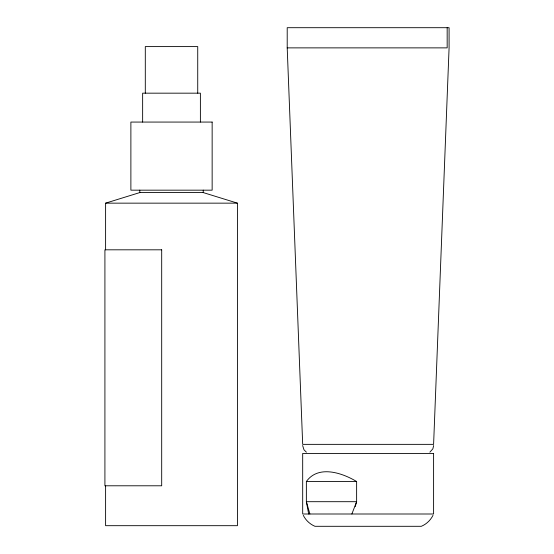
<?xml version="1.0" encoding="UTF-8"?>
<svg xmlns="http://www.w3.org/2000/svg" width="554" height="554" viewBox="0 0 554 554"><rect width="100%" height="100%" fill="white"/><g stroke="black" fill="none" stroke-linecap="round" stroke-linejoin="round"><path stroke-width="0.83" d="M433.657 445.499L432.868 448.809L429.883 452.182M355.211 506.619L356.624 501.695L356.624 481.53C342.213 472.825 318.245 464.751 306.369 481.53L306.369 501.695L308.668 514.001M351.866 514.001L356.624 501.695L306.369 501.695L309.894 514.001M432.986 515.352C430.569 520.234 426.372 524.188 421.345 526.3L314.942 526.3C309.921 524.188 305.718 520.234 303.301 515.352M105.606 249.847L105.606 203.152L139.788 192.577L203.235 192.577L237.424 203.152L237.424 525.684L105.606 525.684L105.606 485.906M287.207 47.873L302.685 444.356L433.602 444.356L449.086 47.873L449.086 27.7L287.207 27.7L287.207 47.873L447.168 47.873L447.168 27.7M105.606 203.152L237.424 203.152M306.369 481.53L356.624 481.53M306.404 452.182L303.98 449.8L302.629 445.499M203.235 190.167L203.235 192.577M200.389 122.067L200.389 93.169L142.641 93.169L142.641 122.067M197.73 93.169L197.73 46.598L145.3 46.598L145.3 93.169M139.788 190.167L139.788 192.577M212.147 122.067L130.882 122.067L130.882 190.167L212.147 190.167L212.147 122.067M161.692 249.812L104.914 249.812L104.914 485.789L161.692 485.789L161.692 249.812M433.602 453.435L302.685 453.435L302.685 514.001L433.602 514.001L433.602 453.435"/></g></svg>
